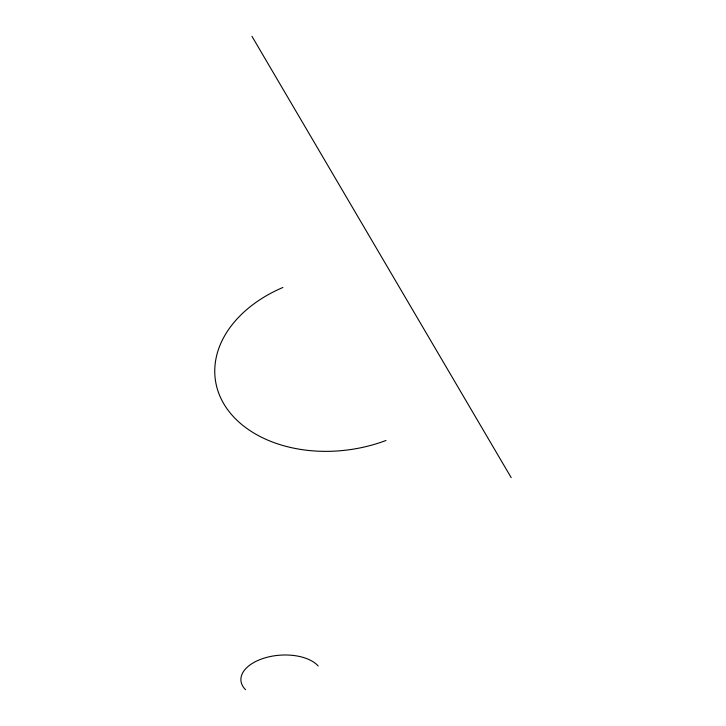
<?xml version="1.0" encoding="UTF-8"?>
<svg xmlns="http://www.w3.org/2000/svg" width="726" height="726" viewBox="0 0 726 726"><rect width="100%" height="100%" fill="white"/><g stroke="black" fill="none" stroke-linecap="round" stroke-linejoin="round"><path stroke-width="1.09" d="M251.949 36.3L511.195 477.644M245.542 689.7A40.692 22.334 -4.2 0 1 263.366 658.373A40.692 22.334 -4.2 0 1 318.197 665.969M385.987 440.473A123.393 87.819 -8 0 1 226.131 407.486A123.393 87.819 -8 0 1 282.868 287.487"/></g></svg>
